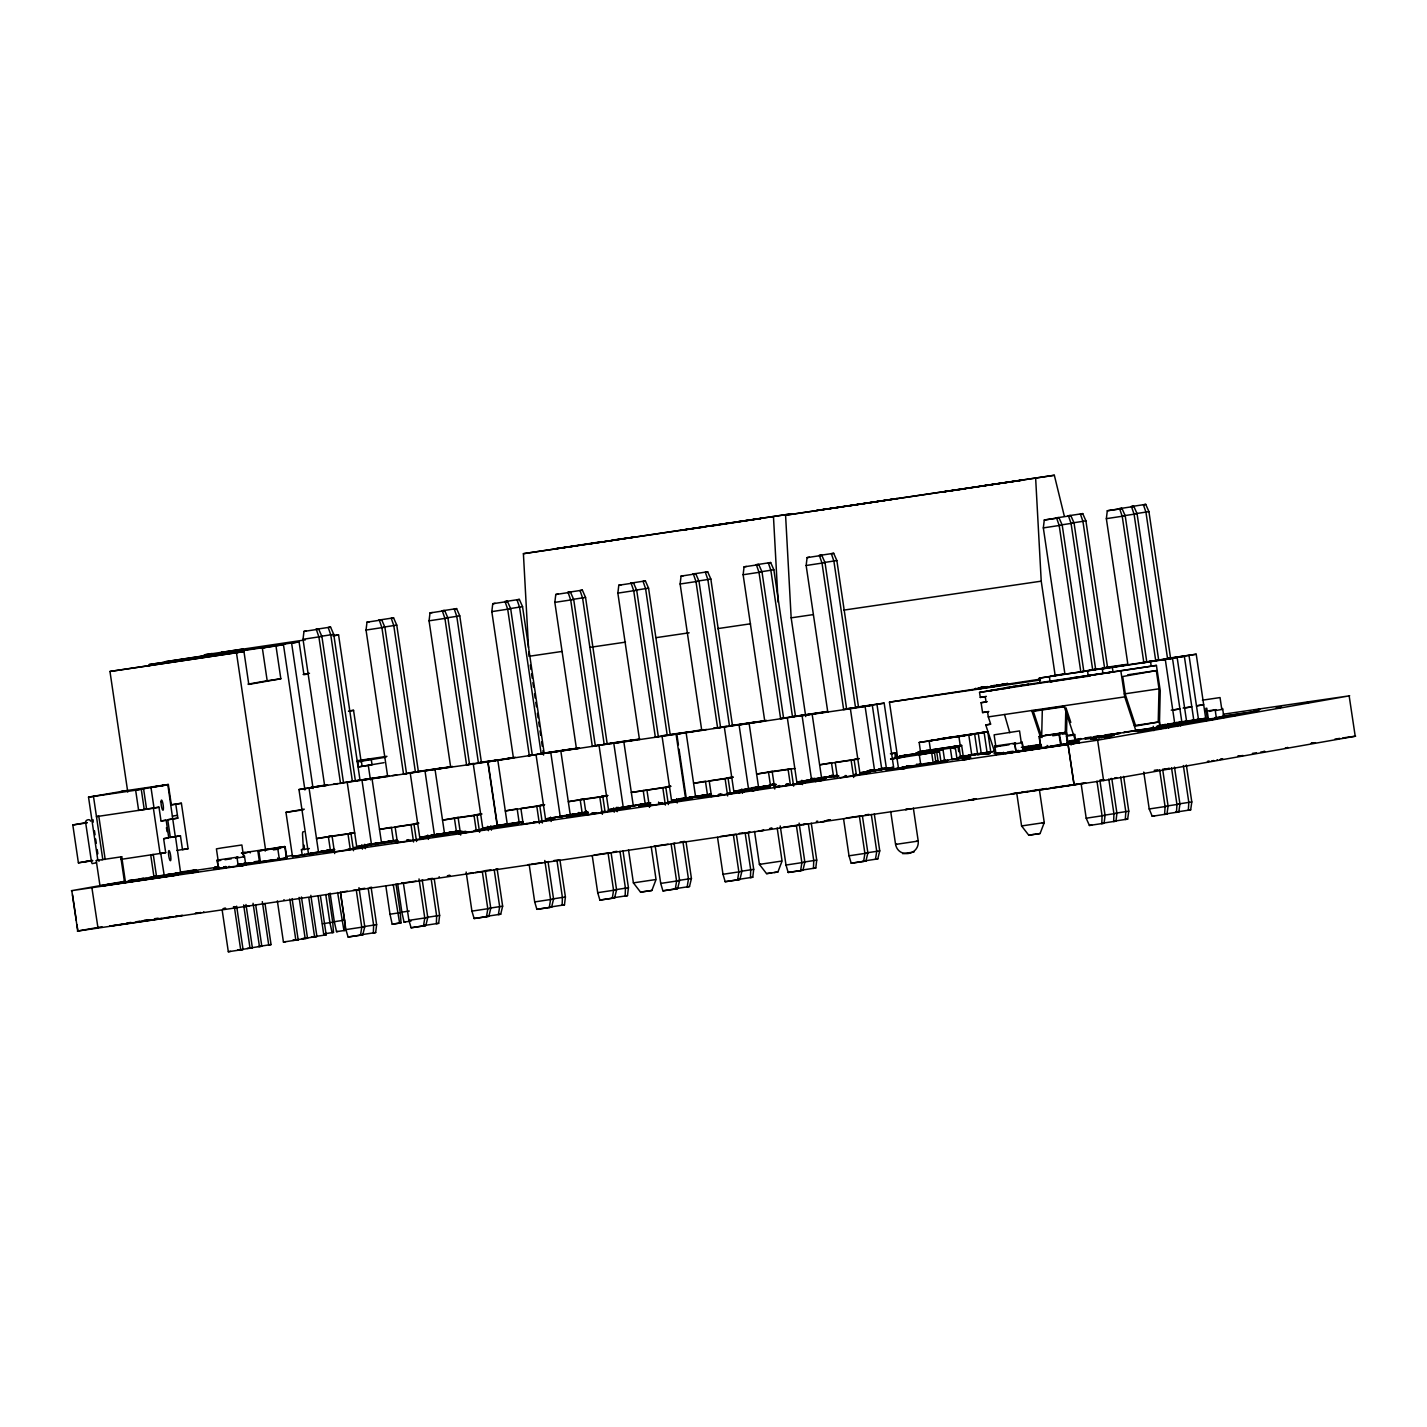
<?xml version="1.0" encoding="UTF-8"?>
<svg xmlns="http://www.w3.org/2000/svg" width="1427" height="1427" viewBox="0 0 1427 1427"><rect width="100%" height="100%" fill="white"/><g stroke="black" fill="none" stroke-linecap="round" stroke-linejoin="round"><path stroke-width="1.5" d="M1041.674 736.956L1042.299 710.343M1065.255 733.496L1065.808 709.112M1066.504 734.263L1067.004 712.84M1156.316 670.601L1122.71 676.523L1125.404 694.735L1135.714 726.04L1158.225 722.062L1159.009 688.813L1156.316 670.601L1127.722 674.793M1071.088 745.019L1070.464 740.738L1069.055 740.97L1159.384 727.039L1160.24 690.632L1156.423 665.41L1008.943 687.208M327.639 785.189L324.642 785.706L303.023 639.296L303.969 631.412L306.306 631.002M387.662 776.466L366.043 630.056L366.989 622.172L369.325 621.762M368.184 888.254L373.624 925.178L373.339 932.955L375.676 932.544L376.621 924.66L371.163 887.737M450.682 767.227L429.063 620.816L430.009 612.932L432.327 612.522M431.186 879.014L436.644 915.938L436.359 923.715L438.678 923.305L439.623 915.421L434.183 878.497M513.435 758.022L491.816 611.612L492.761 603.728L495.098 603.318M579.451 748.247L576.454 748.783L554.835 602.372L555.781 594.488L558.118 594.078M556.976 860.57L562.416 897.494L562.131 905.271L564.468 904.861L565.413 896.977L559.955 860.035M639.474 739.543L617.855 593.133L618.801 585.231L621.137 584.82M619.978 851.33L625.436 888.254L625.151 896.031L627.488 895.621L628.433 887.719L622.975 850.795M701.745 730.41L680.126 584L681.071 576.098L683.408 575.687M764.765 721.17L743.128 574.742L744.073 566.858L746.41 566.448M748.372 832.512C754.954 831.513 741.505 833.457 745.144 832.976L750.727 869.881L750.424 877.641L752.76 877.23L753.706 869.346L748.265 832.423M827.767 711.93L806.148 565.502L807.093 557.618L809.43 557.208M806.951 823.95L808.342 823.736L813.747 860.642L813.444 868.401L815.78 867.991L816.726 860.106L811.267 823.183M1064.952 674.311L1043.333 527.901L1044.279 520.017L1059.012 517.787L1062.205 525.047L1083.824 671.457L1051.146 676.059L1064.649 673.829M1127.972 665.071L1106.353 518.661L1107.298 510.777L1109.635 510.367L1122.032 508.547L1125.207 515.807L1146.826 662.217L1143.848 662.752L1122.228 516.324L1119.696 508.957L1107.298 510.777M1096.953 781.122L1102.072 815.869L1101.787 823.647L1104.123 823.236L1105.069 815.352L1099.932 780.605M1108.797 779.035L1113.934 813.782L1113.649 821.56L1115.985 821.149L1116.931 813.265L1111.794 778.518M1120.659 776.948L1125.796 811.695L1125.314 819.508L1127.651 819.098L1128.775 811.178L1123.655 776.413M1159.634 769.706L1165.092 806.63L1164.61 814.442L1166.947 814.032L1168.089 806.112L1162.63 769.189M1171.496 767.619L1176.954 804.543L1176.472 812.355L1178.809 811.945L1179.933 804.025L1174.492 767.102M1183.358 765.532L1188.816 802.456L1188.334 810.268L1190.671 809.858L1191.795 801.938L1186.336 765.015M340.447 892.678L345.887 929.601L348.081 937.004L360.496 935.184L361.78 927.265L356.322 890.341M403.449 883.438L408.907 920.361L411.101 927.764L423.498 925.945L424.782 918.025L419.021 878.925M466.147 872.022L471.927 911.122L474.121 918.524L486.518 916.705L487.802 908.785L482.344 871.861M529.239 864.976L534.697 901.918L536.873 909.32L549.288 907.501L550.572 899.581L544.793 860.481M592.259 855.736L597.699 892.678L599.893 900.08L612.29 898.261L613.574 890.341L608.134 853.417M655.261 846.496L660.719 883.42L662.913 890.84L675.31 889.021L676.594 881.101L671.136 844.178M717.531 837.364L722.99 874.287L725.184 881.708L737.581 879.888L738.865 871.968L733.407 835.045M780.23 825.948L786.009 865.047L788.186 872.468L800.601 870.648L801.885 862.729L796.427 825.805M843.571 818.884L849.011 855.808L851.205 863.228L863.62 861.409L864.905 853.489L859.446 816.565M93.13 819.829L93.183 822.22M360.496 935.184L362.815 934.774L364.759 926.747L358.98 887.648M423.498 925.945L425.835 925.534L427.779 917.507L422.321 880.584M486.518 916.705L488.855 916.295L490.781 908.268L485.341 871.326M494.206 869.774L499.664 906.698L498.38 914.618L500.716 914.208L502.643 906.181L497.185 869.239M549.288 907.501L551.625 907.09L553.551 899.064L548.111 862.122M612.29 898.261L614.627 897.851L616.571 889.824L611.113 852.882M675.31 889.021L677.647 888.611L679.591 880.566L674.133 843.642M682.998 842.091L688.456 879.014L687.172 886.934L689.509 886.524L691.435 878.479L685.995 841.555M737.581 879.888L739.917 879.478L741.862 871.433L736.403 834.51M800.601 870.648L802.937 870.238L804.864 862.193L799.102 823.094M863.62 861.409L865.939 860.98L867.884 852.954L862.425 816.03M871.308 814.478L876.749 851.402L875.465 859.304L877.801 858.893L879.745 850.867L874.287 813.943M650.052 802.759L638.725 805.006L638.921 806.255L649.963 804.578A5.102 0.945 81.7 0 0 650.177 804.364M96.483 862.764L92.166 863.62L91.578 862.425L85.745 823.308C83.854 820.275 90.186 818.01 90.632 821.149M646.645 891.269L651.871 890.466L656.045 879.514L651.176 846.514M774.112 872.557L777.911 871.968L782.067 861.034L777.198 828.035M890.698 811.41L895.567 844.427C898.475 858.697 919.434 855.362 918.221 841.074L913.351 808.057M1034.843 834.331L1040.087 833.529L1044.261 822.594L1039.373 789.577M808.556 780.034L833.493 776.377L831.477 762.749L819.633 764.836L857.841 759.218M628.522 849.868L633.392 882.867L640.545 892.143L645.771 891.322M754.544 831.388L759.414 864.387L766.567 873.645L771.811 872.842M902.72 853.685L914.047 852.008M1016.72 792.93L1021.589 825.948L1028.76 835.205L1033.986 834.403M975.283 688.528L977.727 688.956L975.693 688.456M124.524 881.351L71.386 890.698L1097.631 740.185L1103.588 780.569L77.343 931.1L101.995 926.747M1097.506 740.203L1349.692 695.787L1223.26 714.213M1103.588 780.569L1355.65 736.171L1350.281 736.885M523.406 553.676L792.163 513.702L523.406 553.676L528.507 647.555M805.756 716.622L791.164 617.837L785.581 515.218L1054.339 475.262L1064.346 516.289M785.581 515.218L1054.339 475.262M318.167 628.915L315.831 629.325L330.565 627.095L333.74 634.355L355.377 780.765L352.38 781.3L330.761 634.872L328.228 627.505L330.565 627.095M318.703 629.182L316.384 629.592L318.899 636.959L340.518 783.387L343.515 782.852L321.896 636.442L318.703 629.182L303.969 631.412M381.17 619.675L378.851 620.085L393.584 617.855L396.76 625.115L418.379 771.525L415.4 772.043L393.781 625.632L391.248 618.266L393.584 617.855M381.722 619.942L379.386 620.353L381.919 627.719L403.538 774.147L406.534 773.612L384.898 627.202L381.722 619.942L366.989 622.172M444.189 610.435L441.853 610.845L456.604 608.615L459.779 615.875L481.398 762.286L478.402 762.803L456.783 616.393L454.268 609.026L456.604 608.615M444.742 610.702L442.406 611.113L444.939 618.48L466.558 764.89L469.537 764.373L447.917 617.962L444.742 610.702L430.009 612.932M506.96 601.231L504.623 601.641L519.357 599.411L522.55 606.671L544.169 753.081L541.172 753.599L519.553 607.188L517.02 599.822L519.357 599.411M127.77 792.039L109.968 671.457L243.963 651.586L248.797 684.407L280.834 678.77L275.982 645.949L283.456 644.629L304.914 789.969M212.052 653.477L204.115 654.886L305.324 639.885M507.513 601.498L505.176 601.909L507.709 609.275L529.328 755.686L532.307 755.168L510.688 608.758L507.513 601.498L492.761 603.728M166.031 662.164L168.832 661.682M223.968 651.961L221.167 652.46L242.982 649.017M146.018 666.088L154.187 664.661M187.847 658.739L148.997 664.59L283.456 644.629M201.153 656.384L209.323 654.957L165.086 661.753L299.081 641.882L303.933 674.703L308.196 673.954M569.979 591.973L567.643 592.383L582.377 590.154L585.552 597.431L607.171 743.842L604.192 744.359L582.573 597.949L580.04 590.582L582.377 590.154M570.515 592.259L568.178 592.669L570.711 600.036L592.33 746.446L595.327 745.929L573.708 599.518L570.515 592.259L555.781 594.488M321.896 636.442L303.023 639.296M333.74 634.355L320.843 636.335M280.548 644.736L285.436 643.88M632.982 582.733L630.645 583.144L645.396 580.914L648.572 588.174L670.191 734.602L667.212 735.119L645.593 588.709L643.06 581.324L645.396 580.914M109.968 671.457L243.963 651.586M247.977 684.157L267.188 680.768L262.336 647.947L267.384 647.073M299.081 641.882L291.625 643.202L313.084 788.542M332.973 635.907L338.574 634.926L360.032 780.266M633.534 583.001L631.198 583.411L633.731 590.796L655.35 737.206L658.329 736.689L636.71 590.261L633.534 583.001L618.801 585.231M384.898 627.202L366.043 630.056M396.76 625.115L383.845 627.095M695.252 573.6L692.916 574.011L707.667 571.781L710.842 579.041L732.461 725.469L729.482 725.986L707.863 579.576L705.33 572.191L707.667 571.781M695.805 573.868L693.468 574.278L696.001 581.663L717.62 728.073L720.599 727.556L698.98 581.146L695.805 573.868L681.071 576.098M447.917 617.962L429.063 620.816M459.779 615.875L446.865 617.855M758.272 564.361L755.935 564.771L770.669 562.541L773.862 569.801L795.481 716.229L792.484 716.746L770.865 570.336L768.35 562.952L770.669 562.541M758.825 564.628L756.488 565.038L759.021 572.423L780.64 718.833L783.619 718.316L762 571.888L758.825 564.628L744.073 566.858M510.688 608.758L491.816 611.612M522.55 606.671L509.635 608.651M821.292 555.121L818.955 555.531L833.689 553.301L836.864 560.561L858.501 706.971L855.504 707.507L833.885 561.096L831.352 553.712L833.689 553.301M821.827 555.388L819.508 555.799L822.023 563.183L843.642 709.594L846.639 709.076L825.02 562.648L821.827 555.388L807.093 557.618M573.708 599.518L554.835 602.372M585.552 597.431L572.655 599.411M636.71 590.261L617.855 593.133M648.572 588.174L635.657 590.172M1058.477 517.519L1056.141 517.93L1070.874 515.7L1074.049 522.96L1095.668 669.37L1092.69 669.905L1071.071 523.477L1068.538 516.11L1070.874 515.7M1070.321 515.432L1067.985 515.843L1082.736 513.613L1085.911 520.873L1107.53 667.283L1104.552 667.818L1082.932 521.39L1080.4 514.023L1082.736 513.613M698.98 581.146L680.126 584M710.842 579.041L697.928 581.039M1044.279 520.017L1059.012 517.787M1121.479 508.28L1119.143 508.69L1133.894 506.46L1137.069 513.72L1158.688 660.13L1141.814 662.699M1133.341 506.193L1131.005 506.603L1145.738 504.373L1148.931 511.633L1170.55 658.043L1167.554 658.578L1145.935 512.15L1143.419 504.783L1145.738 504.373M762 571.888L743.128 574.742M773.862 569.801L760.948 571.781M1119.696 508.957L1122.032 508.547M1133.894 506.46L1131.557 506.87L1134.09 514.237L1155.709 660.665M825.02 562.648L806.148 565.502M836.864 560.561L823.968 562.541M1062.205 525.047L1043.333 527.901M1074.049 522.96L1061.153 524.94M1085.911 520.873L1072.997 522.853M1125.207 515.807L1106.353 518.661M1137.069 513.72L1124.155 515.7M1148.931 511.633L1136.017 513.613M303.095 674.436L309.498 673.312M348.491 711.217L353.557 710.325L361.227 762.25M115.516 883.474L99.979 885.775L96.233 860.535L97.839 860.249L88.528 797.14L126.165 790.665M135.654 790.219L143.592 788.828L146.571 809.02L138.633 810.429L135.654 790.219L88.528 797.14M157.773 786.188L155.436 786.598L167.833 784.779L175.307 836.704M160.395 785.867L168.332 784.475L171.311 804.667M136.296 789.969L167.833 784.779M356.857 761.554L371.555 758.968L358.427 760.894M385.879 757.184L357.642 761.857L358.391 766.905L384.041 762.678M358.391 766.905L372.055 764.801L371.305 759.753M153.385 808.199L158.986 807.2L161.037 821.096L166.156 820.186L168.778 837.863L163.641 838.755L165.693 852.65L160.092 853.631L153.385 808.199L96.465 816.601L98.802 816.19L105.188 859.464M175.789 804.239L181.39 803.258L188.096 848.69L182.495 849.689L180.444 835.794L170.348 837.435L167.744 819.758L177.84 818.135L175.789 804.239L170.83 804.971M92.791 860.713L78.396 862.818L72.813 824.967L86.815 822.487M334.328 849.457L308.446 853.649L298.974 789.541L327.265 785.1M388.162 776.181L298.974 789.541M397.348 840.218L371.466 844.409L361.994 780.301L451.182 766.941M405.143 773.684L452.466 766.424M523.12 821.774L497.238 825.965L487.766 761.84L495.205 760.537L468.163 764.444M579.077 748.176L487.766 761.84M528.347 755.757L578.256 747.98M639.974 739.24L550.786 752.6L560.258 816.726L588.12 812.177M593.935 746L639.171 739.061M711.413 794.161L685.549 798.353L676.077 734.227L684.015 732.854L654.832 737.063M716.586 727.788L713.607 728.323L765.264 720.867M746.267 723.721L676.077 734.227M736.207 725.13L766.549 720.367M828.266 711.627L739.079 724.987L748.551 789.113L776.413 784.565M865.119 706.508L872.307 705.241L881.779 769.367L859.839 772.863L850.385 708.737L865.119 706.508L874.59 770.634A5.102 5.012 80 0 1 870.702 769.652M845.248 709.148L884.169 703.154L893.623 767.28L871.701 770.776L881.779 769.367M897.815 758.736L889.449 702.155L1040.212 679.163M983.917 687.011L977.994 688.028L985.379 686.922M993.584 685.87L994.423 686.494L990.409 686.244M1007.087 684.318L1007.516 683.479L987.52 687.297M979.475 688.706L980.081 687.814L977.531 688.991M979.368 688.599L984.024 687.76M1039.926 682.534L1039.284 678.146L1061.206 674.65M1005.25 684.657L980.046 688.581M334.132 850.421L292.481 856.539L285.971 812.355L304.254 809.145M1158.385 725.826L1193.828 720.421L1184.356 656.313L1039.284 678.146M988.501 711.681L982.579 712.572L981.098 702.726L986.057 701.995L985.254 696.715L980.295 697.428L979.546 692.38L1009.192 687.76L1005.446 688.403M987.092 691.06L1007.623 687.439M1102.946 673.294L1102.304 668.906L1172.512 658.4L1182.073 723.632M1157.315 660.202L1196.218 654.226L1205.69 718.334L1178.631 722.24M990.57 690.597L992.05 690.329M1012.581 686.708L1013.901 686.476M1025.05 684.96L1028.796 684.3L1005.286 687.85M1052.912 681.375L1050.111 681.856L1090.121 675.916L1087.32 676.398M1074.388 677.593L1071.588 678.075L1111.597 672.135L1108.797 672.616M979.546 692.38L1156.423 665.41M980.295 697.428L986.36 696.376M981.098 702.726L987.27 701.638M78.396 862.818L92.398 860.356M101.87 859.678L102.798 859.518L93.486 796.409M125.522 882.582L121.723 856.771L120.778 856.931L124.595 882.742M303.808 831.691L302.952 831.852A5.173 0.963 81.7 0 0 302.578 834.902L303.345 848.851L301.436 849.725L302.256 855.29L304.04 854.969A5.779 1.07 81.7 0 0 304.45 854.167M982.579 712.572L988.715 711.484M326.391 836.882L316.509 838.612L354.717 833.011M292.481 856.539L330.368 850.153L328.353 836.525L332.313 835.83M328.353 836.525L350.971 833.35L353.539 850.724M245.087 852.383L241.359 853.043L284.794 846.55L286.47 857.912L277.248 859.268M286.435 856.985L285.917 858.376L259.536 862.425L257.859 851.081L265.333 849.761M276.089 847.941L279.817 847.281L280.013 848.548M281.048 847.21L284.794 846.55M285.186 846.853L277.712 848.155L279.389 859.518L286.863 858.198L285.186 846.853L264.405 849.921L265.279 851.063M397.366 842.162L395.118 826.947L413.991 824.092L416.541 841.484M458.335 817.35L442.531 820.133L480.738 814.532M218.474 869.221L217.136 860.142L218.063 859.982M278.122 849.386L278.64 847.995L257.859 851.081M285.132 848.155L284.241 847.014M994.637 751.886L985.772 724.97L990.302 724.167M235.544 858.18L237.917 857.074L236.971 857.235L238.309 866.314M243.518 856.075L244.445 855.915L245.783 865.012L219.294 868.312M441.656 833.903L456.408 831.673L454.392 818.046L476.993 814.853L479.561 832.244M220.721 860.356L217.386 860.873L218.492 868.454L225.68 867.188M237.221 857.966L244.409 856.699M523.138 823.718L520.891 808.503L539.763 805.649L542.331 823.04M578.203 799.941L568.321 801.689L606.529 796.088M569.551 815.138L582.18 813.229L580.165 799.602L584.125 798.906M580.165 799.602L602.783 796.409L605.03 811.624M128.912 880.566L134.281 879.728M139.204 879.014L140.131 878.854M668.353 804.543L665.785 787.169L631.323 792.449L669.531 786.848M164.159 875.036L160.734 853.364M176.573 873.217L173.773 873.716L173.916 874.733L176.716 874.234L176.573 873.217L153.92 876.624L156.488 876.178L153.278 854.47L150.709 854.916L154.08 877.641L132.015 880.709L142.076 879.3M195.713 869.846L192.913 870.345L193.055 871.362L195.856 870.862L195.713 869.846L180.266 872.111M920.754 753.848L919.202 742.45L984.131 732.479L987.109 752.671L960.728 756.72M928.692 740.774L987.769 731.837L990.766 752.029L960.175 756.613M938.163 739.115L987.662 731.676M170.723 874.626L173.523 874.145M934.97 739.971L929.138 740.988L930.582 750.816M938.609 739.329L944.442 738.294M948.081 737.652L953.914 736.635M164.319 876.053L180.658 873.181L175.485 836.525M964.741 735.601L958.908 736.617L960.353 746.446M968.38 734.959L974.213 733.924M977.852 733.282L983.685 732.265M919.202 742.45L974.659 734.138L977.638 754.33L958.355 757.434M711.449 796.105L709.201 780.89L728.055 778.036L730.303 793.251M286.274 856.521L292.678 855.397M251.723 863.014L244.088 862.96M279.442 858.216L280.316 859.357M772.417 771.293L756.613 774.076L794.821 768.475M238.345 865.529L245.533 864.263M259.536 862.425L264.209 861.605M281.494 858.644L277.766 859.304L277.587 858.037M770.027 784.814A5.102 0.945 81.7 0 0 770.58 785.403L745.679 789.256L770.491 785.617L768.475 771.989L791.075 768.796L793.644 786.17M312.174 853.828L313.976 853.507A5.779 1.07 81.7 0 0 314.368 852.704M347.26 782.531L356.714 846.639L378.387 842.751M417.719 823.771L379.511 829.372L391.373 827.285L393.388 840.913L369.896 844.552A5.779 1.07 81.7 0 1 369.415 844.16M383.31 842.322L396.831 840.111M837.471 777.608L835.223 762.41L854.095 759.556L856.343 774.754M365.276 846.033L367.06 845.729A5.779 1.07 81.7 0 0 367.256 845.569L369.771 845.034L367.631 845.355M393.281 841.074L391.48 841.395A5.779 1.07 81.7 0 1 391.141 841.181M375.194 844.588L376.978 844.267A5.779 1.07 81.7 0 0 377.477 842.786M891.09 753.777L895.764 752.957L896.602 758.629M396.777 841.413L398.561 841.109M410.262 773.291L419.734 837.399L429.616 835.669M460.35 830.978L431.596 835.312L457.728 831.174M406.713 839.968L408.497 839.647M419.734 837.399L439.873 834.224M431.596 835.312L453.518 831.816M428.296 836.793L430.08 836.49A5.779 1.07 81.7 0 0 430.526 835.366M438.214 835.348L439.998 835.027A5.779 1.07 81.7 0 0 440.408 834.224M459.797 832.173L461.581 831.87A5.779 1.07 81.7 0 0 461.688 831.816M482.754 828.159L497.488 825.93L488.016 761.804L473.282 764.034L482.754 828.159L506.46 823.985M497.238 825.965L504.676 824.663L494.616 826.072L507.245 824.164M501.234 826.108L503.017 825.787A5.779 1.07 81.7 0 0 503.285 825.466M522.318 822.701L507.298 825.038M919.345 752.653L915.599 753.313L959.033 746.838L960.71 758.201L956.982 758.861L955.305 747.498L959.033 746.838M920.576 752.582L924.304 751.922L924.482 753.188M961.637 745.358L918.221 751.833L961.637 745.358L963.314 756.72M506.478 825.698L502.75 826.358L502.554 825.091M513.631 824.449L509.885 825.109L509.707 823.843M536.053 754.829L545.524 818.955L557.368 816.868M545.524 818.955L567.447 815.459L559.384 816.583L565.27 815.477M507.709 825.627L511.437 824.967L475.102 830.407M514.844 824.378L518.59 823.718L482.237 829.158M559.473 816.547L587.728 812.106M943.015 749.657L899.599 756.132L943.015 749.657L944.692 761.019L940.964 761.679M566.519 815.37L566.697 816.636L568.428 816.333L568.249 815.067M572.156 815.673L570.443 815.976L587.835 813.194M577.899 814.656L587.585 813.122M587.103 813.033L585.373 813.336L585.195 812.07M927.051 753.51L919.309 754.865L920.807 764.961L928.549 763.606M1172.762 710.147L1179.951 708.88L1171.264 710.164M1184.624 708.06L1191.813 706.793L1183.126 708.06M1196.486 705.973L1203.674 704.706L1197.146 705.669M599.072 745.59L608.526 809.715L632.25 805.542M939.287 750.317L940.946 761.786L886.06 770.063L933.204 763.142L931.706 753.046L934.417 752.582L929.298 753.295L939.465 751.69L890.787 759.057M608.526 809.715L642.311 804.132L636.281 804.971M678.396 744.805L676.826 734.12L613.806 743.36L623.278 807.486L649.142 803.294M608.401 810.732L610.274 810.411A5.102 0.945 81.7 0 0 610.631 809.644M619.068 809.163L628.255 807.825L628.058 806.558L618.89 807.914L619.068 809.163L620.941 808.841A5.102 0.945 81.7 0 0 621.155 808.627M628.255 807.825L630.128 807.504A5.102 0.945 81.7 0 0 630.556 805.898M680.536 798.621L682.391 798.282M638.921 806.255L640.794 805.934A5.102 0.945 81.7 0 0 641.008 805.72M662.074 736.35L671.546 800.476L705.33 794.893L697.393 796.266L707.471 794.857L698.267 796.266L698.463 797.532L709.504 795.856A5.102 0.945 81.7 0 0 709.95 794.25M685.549 798.353L693.468 796.98L683.408 798.389L698.142 796.159M658.578 802.081L658.775 803.347L660.63 803.026A5.102 0.945 81.7 0 0 660.844 802.812M1061.956 734.227L1066.361 733.585L1067.146 743.806L1040.765 747.855L1039.088 736.493L1046.562 735.19M667.943 802.01L669.816 801.671A5.102 0.945 81.7 0 0 670.03 801.457M1066.415 732.265L1058.941 733.585L1060.618 744.948L1068.092 743.628L1066.415 732.265L1045.634 735.351M680.697 799.887A5.102 0.945 81.7 0 1 680.483 800.101L678.61 800.44L689.651 798.763A5.102 0.945 81.7 0 0 690.097 797.176M698.463 797.532L700.336 797.194A5.102 0.945 81.7 0 0 700.55 796.98M724.345 727.217L733.817 791.343L749.621 788.56M753.581 787.865L776.02 784.475M755.739 787.847L733.817 791.343M760.413 787.026L767.601 785.76M996.171 755.186L994.815 746.107L995.761 745.946M1052.751 735.779L1060.065 734.691L1059.869 733.424L1039.088 736.493M1066.361 733.585L1065.47 732.443M727.485 793.269L729.358 792.948A5.102 0.945 81.7 0 0 729.572 792.734M740.024 791.379L738.151 791.7L749.193 790.023A5.102 0.945 81.7 0 0 749.639 788.435M1013.241 744.145L1015.596 743.021L1014.668 743.199L1016.006 752.279L1016.827 751.351M1021.197 742.04L1022.142 741.879L1023.48 750.959L996.991 754.277M995.065 746.838L1000.345 745.982M758.005 788.792L767.173 787.454L766.995 786.188L757.808 787.526L758.005 788.792L759.877 788.471A5.102 0.945 81.7 0 0 760.306 786.866M767.173 787.454L769.046 787.115A5.102 0.945 81.7 0 0 769.492 785.528M787.365 717.977L796.837 782.103L808.681 780.016M818.563 778.268L810.661 779.659L827.018 777.144M777.858 785.885L779.713 785.563M818.759 778.607L796.837 782.103M837.506 775.539L830.122 776.68A5.102 0.945 81.7 0 1 829.854 776.556M787.026 784.547L788.899 784.208M850.385 708.737L802.099 715.748L811.571 779.873L837.453 775.682M797.693 782.977L799.566 782.638M803.205 782.174L808.734 781.3A5.102 0.945 81.7 0 0 809.18 779.713M869.239 770.526L870.952 770.223L871.148 771.49L869.418 771.793M1209.49 711.413L1216.089 709.665L1215.162 709.843L1216.5 718.923M1221.69 708.684L1222.618 708.523L1223.974 717.603L1222.921 717.014M859.839 772.863L893.623 767.28M1215.412 710.575L1222.6 709.308M854.488 774.433L856.2 774.112M861.944 773.113L863.674 772.81M909.962 766.103L898.475 768.243L896.977 758.147L904.736 756.774L904.557 755.4L908.285 754.758L908.482 756.007M921.021 764.016L917.276 764.676L920.593 764.194M959.586 757.38L967.72 755.793M971.359 755.151L977.192 754.116M980.831 753.492L986.663 752.457M990.766 752.029L994.655 751.351M936.005 762.393L939.733 761.75M955.751 758.932L952.023 759.574L950.346 748.23L954.074 747.57L954.253 748.818M933.204 763.142L935.916 762.678L934.328 751.048L938.056 750.388L938.252 751.654M934.346 762.91L930.779 763.391L940.946 761.786M1027.779 746.535L1028.938 746.321M1035.948 745.197L1037.821 744.876M1063.971 705.794L1075.262 740.06L1076.654 739.828M1097.202 736.207L1098.594 735.957L1094.473 736.564M996.189 754.401L1003.377 753.135M1134.001 730.713L1138.657 729.875M1181.181 722.49L1157.047 726.093M1048.239 746.553L1047.115 745.447M1201.035 719.583L1201.909 720.724L1181.128 723.792L1188.602 722.472M1196.682 721.063L1203.068 719.922M1200.981 720.885L1208.455 719.565L1206.778 708.202L1205.833 708.363L1207.51 719.725M1216.517 718.138L1223.706 716.871M328.567 894.069L332.723 922.199L322.466 923.786M340.429 891.982L344.567 920.112L334.328 921.699L330.101 893.088M396.028 884.027L400.256 912.638L389.999 914.225L385.861 886.096M326.07 933.508L324.66 933.757L333.508 932.42L332.723 922.199M334.328 921.699L336.522 931.67L337.914 931.421M364.759 926.747L345.887 929.601M376.621 924.66L363.707 926.64M333.508 932.42L332.116 932.669L329.922 922.68L325.766 894.568M344.567 920.112L345.37 930.333L343.961 930.582L337.61 892.464M222.237 910.551L228.32 951.738L230.639 951.327M239.986 949.686L237.649 950.097L252.383 947.867L245.979 904.504M277.355 900.847L283.438 942.034L285.775 941.624M295.104 939.983L292.767 940.393L307.519 938.163L301.436 896.977M304.522 938.324L302.185 938.734L316.919 936.504L310.836 895.318M236.65 906.163L243.054 949.508L240.717 949.918L234.313 906.573M252.383 947.867L250.046 948.277L243.642 904.914M255.718 905.021L261.801 946.208L259.464 946.618L253.061 903.273M264.976 903.398L271.059 944.585L268.722 944.995L262.318 901.632M292.089 898.618L298.172 939.804L295.853 940.215L289.77 899.028M307.519 938.163L305.182 938.574L299.099 897.387M316.919 936.504L314.6 936.915L308.838 897.886M320.415 895.853L326.177 934.863L323.858 935.274L318.096 896.263M427.779 917.507L408.907 920.361M439.623 915.421L426.727 917.4M389.999 914.225L392.193 924.197L401.041 922.859L400.256 912.638M392.193 924.197L401.041 922.859M397.705 884.009L401.861 912.138L404.055 922.11L405.446 921.86M490.781 908.268L471.927 911.122M502.643 906.181L489.729 908.161M553.551 899.064L534.697 901.918M565.413 896.977L552.499 898.956M348.081 937.004L362.815 934.774M363.261 934.364L360.942 934.774L375.676 932.544M616.571 889.824L597.699 892.678M628.433 887.719L615.519 889.717M411.101 927.764L425.835 925.534M426.281 925.124L423.944 925.534L438.678 923.305M679.591 880.566L660.719 883.42M691.435 878.479L678.538 880.459M474.121 918.524L488.855 916.295M488.302 916.027L485.965 916.437L500.716 914.208M741.862 871.433L722.99 874.287M753.706 869.346L740.809 871.326M536.873 909.32L551.625 907.09M804.864 862.193L786.009 865.047M816.726 860.106L803.811 862.086M599.893 900.08L614.627 897.851M615.073 897.44L612.736 897.851L627.488 895.621M867.884 852.954L849.011 855.808M879.745 850.867L866.831 852.847M662.913 890.84L677.647 888.611M677.094 888.343L674.757 888.753L689.509 886.524M725.184 881.708L739.917 879.478M740.363 879.05L738.027 879.46L752.76 877.23M1105.069 815.352L1086.197 818.206L1081.077 783.459M1116.931 813.265L1104.016 815.245M1128.775 811.178L1115.878 813.158M788.186 872.468L802.937 870.238M803.383 869.81L801.046 870.22L815.78 867.991M1168.089 806.112L1149.217 808.966L1143.758 772.043M1179.933 804.025L1167.036 806.005M1191.795 801.938L1178.88 803.918M851.205 863.228L865.939 860.98M1086.197 818.206L1089.39 825.466L1091.726 825.056M1103.57 822.969L1101.234 823.379L1115.985 821.149M1149.217 808.966L1152.213 816.262L1154.55 815.852M1178.256 811.678L1175.919 812.088L1190.671 809.858M634.48 882.689L633.392 882.867L655.439 879.603M760.502 864.209L759.414 864.387L781.461 861.105M896.655 844.231L895.728 844.392L918.221 841.074L916.277 841.324M1022.677 825.751L1021.589 825.948L1044.261 822.594L1042.299 822.844M168.654 874.697L171.258 874.287L167.405 874.787M216.494 867.01L214.514 867.331L217.439 866.938M239.183 864.227L241.074 863.977M229.283 866.367L228.926 866.403M283.563 858.59L277.855 859.411L286.863 858.198M423.23 837.221L422.874 837.257M334.953 851.687L332.901 852.044M409.834 840.36L407.337 840.753L411.012 840.271M397.972 842.447L395.475 842.84L416.88 839.665M460.992 833.207L458.495 833.6L467.36 832.351M616.375 808.77L616.036 808.806M631.216 806.166L629.343 806.416M535.856 821.881L533.377 822.273L537.051 821.774M609.293 810.019L608.205 810.09M687.35 798.478L687.707 798.46M587.014 814.71L584.963 815.085M741.291 790.255L740.934 790.29M661.896 803.383L659.399 803.793L663.073 803.294M867.134 771.383L866.778 771.418M713.054 796.23L710.985 796.605M811.66 780.712L809.038 781.068L810.126 780.926M1181.752 721.848L1182.109 721.83M916.58 764.194L916.937 764.158M787.918 784.904L785.421 785.296L789.113 784.814M1156.53 727.663L1156.191 727.699M1041.621 746.392L1024.247 748.943L1031.293 747.944M1003.591 752.6L1001.95 752.903M1016.987 750.691L1018.628 750.406M198.906 912.674L199.263 912.638M175.628 916.562L181.996 915.545M203.883 911.96L203.526 911.978M283.812 899.813L284.169 899.777M369.629 887.576L371.68 887.219M439.017 876.874L439.373 876.856M403.93 882.831L401.451 883.224L416.042 881.137M420.787 880.423L422.838 880.067M495.668 869.097L497.72 868.74M529.97 864.352L527.919 864.708M546.826 861.944L548.878 861.569M655.992 845.872L653.941 846.229M672.848 843.464L674.9 843.089M808.342 823.736L802.634 824.574L805.256 824.2M1260.719 752.1L1264.946 751.423L1263.466 751.53M1217.035 759.86L1217.392 759.842M1169.391 768.439L1164.04 769.224M1019.716 792.556L1011.244 793.911L1039.48 789.969M1110.973 778.5L1111.33 778.464M145.072 878.461L146.339 878.265M149.014 878.229L151.119 877.89L149.603 878.087M159.753 876.339L161.857 876L158.807 876.428M137.331 879.888L133.621 880.477L140.667 879.478M324.339 785.225L310.836 787.454L320.897 786.045M342.462 782.745L389.464 775.664M485.144 761.947L499.878 759.717M506.817 758.486L515.236 757.22M1082.433 671.528L1127.669 664.59M494.955 760.573L513.952 757.737M673.936 734.263L688.67 732.033M695.11 730.874L703.547 729.607M683.265 732.961L706.49 729.482M780.587 718.495L827.464 711.431M982.204 688.171L980.456 688.456L982.097 688.224M326.926 850.153L329.066 849.832L327.978 849.975M333.811 849.35L320.308 851.562L330.368 850.153M381.205 842.643L368.576 844.552L378.654 843.143M159.325 876.446L162.928 875.91M237.934 864.637L240.592 864.013M327.318 850.938L333.026 850.1L330.422 850.474M356.714 846.639L371.466 844.409M116.033 883.384L119.333 882.885M364.063 845.854L367.149 845.39M516.289 822.612L522.603 821.649M225.698 866.867L223.557 867.188L226.179 866.831M504.427 824.699L519.16 822.469L517.163 808.841L505.301 810.928L543.509 805.327M572.709 814.442L575.794 813.979M1189.03 655.492L1198.502 719.6L1171.906 723.917L1181.966 722.508M567.607 815.513L562.024 816.333M644.415 803.811L650.73 802.848M629.824 806.38L645.2 803.99L643.185 790.362M704.581 795L710.896 794.036M346.815 849.6L351.559 848.887M627.951 806.915L624.366 807.414M671.546 800.476L686.28 798.246L679.02 749.086M694.842 796.765L707.471 794.857M883.991 768.332L881.85 768.671L882.938 768.529M830.621 776.52L836.935 775.557M336.148 851.598L353.86 848.904M474.424 830.871L491.744 828.338M1103.82 735.672L1098.166 736.546L1105.301 735.547M591.474 813.408L596.094 812.73M596.45 812.694L591.813 813.39M1165.253 726.664L1183.019 724.095L1164.86 726.807M527.169 823.486L521.515 824.36L542.902 821.185M906.288 766.031L908.428 765.71L907.34 765.853M986.039 754.027L983.292 754.277L986.521 753.991M987.609 753.67L990.338 753.42L987.127 753.706M1076.957 740.328L1080.114 739.846M1154.978 728.519L1149.324 729.393L1153.016 728.894M786.241 784.404L787.633 784.19M809.769 780.961L812.498 780.658L811.41 780.801M654.779 804.757L647.537 805.88L668.942 802.705M726.486 793.911L744.252 791.343L735.387 792.574M860.98 773.559L863.121 773.22L860.499 773.595M999.792 752.671L994.066 753.492L999.435 752.689M779.231 786.509L773.577 787.383L794.964 784.226M154.562 918.72L158.165 918.185M136.296 921.753L139.614 921.253M233.85 906.966L235.241 906.751M132.336 922.645L109.683 926.123L173.595 916.865M223.522 908.642L225.662 908.321L223.04 908.678M1285.816 747.873L1287.957 747.552L1285.335 747.926M200.939 912.567L195.214 913.387L197.836 913.03M1252.424 753.385L1256.473 752.76M449.523 875.447L447.382 875.768L450.004 875.393M353.022 890.377L357.785 889.663M427.904 879.05L432.649 878.336M1209.579 761.215L1207.438 761.536L1208.526 761.394M1220.62 759.36L1222.743 759.039L1220.139 759.396M483.807 871.183L475.245 872.468M553.926 860.57L558.67 859.857M1211.737 760.93L1213.878 760.591L1212.789 760.734M609.828 852.704L594.167 855.023M679.965 842.091L684.71 841.377M771.686 828.302L769.545 828.641L772.168 828.266M816.333 821.363L817.725 821.149M830.3 819.776L826.715 820.293M1163.683 769.26L1169.266 768.439M735.868 834.206L720.207 836.525M758.29 831.103L763.998 830.264L758.647 831.067M826.287 821.149L820.561 821.97L823.183 821.613M861.89 815.727L846.229 818.046M1114.558 777.983L1116.681 777.661L1115.611 777.804M1021.75 792.253L1027.815 791.343M1031.864 790.719L1046.758 788.507M983.132 687.261L980.278 687.707L981.99 687.475M996.51 686.119L1000.505 684.639L992.728 685.905M890.537 759.003L894.747 758.343L891.179 758.843M145.233 878.8L147.284 878.497M602.23 541.618L554.497 548.896L577.275 545.703M728.269 523.138L680.518 530.416L703.315 527.223M587.3 544.24L635.051 536.962L612.254 540.155M713.322 525.76L761.073 518.483L738.276 521.676M979.921 486.232L1023.248 480.043L942.694 491.958L965.49 488.783M849.475 505.8L897.226 498.522L816.672 510.456L839.451 507.263M984.416 687.083L987.68 686.583M986.039 687.6L979.796 688.581M990.516 687.011L1002.985 684.282L998.49 685.781M993.638 686.53L996.706 685.852M1222.261 716.211L1258.989 711.038L1214.769 717.727M1124.422 732.354L1128.739 731.73L1126.117 732.105M1107.316 735.137L1119.999 733.335L1107.031 735.297M1093.546 737.509L1108.155 735.422L1091.726 737.884M150.12 877.694L152.368 877.355M159.699 876.035L163.695 875.447M886.078 768.386L881.761 769.01L884.383 768.636M1156.566 728.269L1171.157 726.182L1162.309 727.431M139.382 879.585L148.069 878.318M239.344 864.423L241.52 864.138M698.071 796.73L693.879 797.336M935.309 761.572L937.004 761.322M985.433 753.955L988.215 753.741M1085.233 739.186L1096.293 737.509L1092.618 737.991M688.742 798.264L693.058 797.657L690.436 798.014M748.533 789.506L752.85 788.881L750.227 789.256M764.301 787.008L759.985 787.633L762.607 787.258M837.917 776.217L833.6 776.841L836.222 776.466M935.791 761.536L937.485 761.287M941.695 760.859L945.53 760.288L942.908 760.645M960.853 758.094C936.647 761.768 1000.63 752.136 942.997 760.787M1069.305 742.004L1073.621 741.398L1070.999 741.755M120.992 882.635L136.243 880.441L126.985 881.743M151.405 877.587L153.706 877.248M587.71 813.782L583.411 814.407L586.015 814.032M810.358 780.979L806.059 781.604L808.663 781.229M811.178 780.747L815.495 780.123L812.873 780.498M353.183 848.744L365.722 846.817M416.202 839.504L429.17 837.542L425.496 838.041M540.601 821.149L555.192 819.062L542.224 821.024M713.411 795.553L709.094 796.159L711.716 795.802M1007.355 752.029L1013.224 751.262M465.737 832.476L480.328 830.389L476.654 830.889M666.641 802.67L681.232 800.583L677.557 801.064M792.663 784.19L807.254 782.103L794.286 784.065M591.759 813.996L606.368 811.909L602.676 812.391M717.799 795.517L721.616 794.946M843.821 777.037L858.412 774.95L854.737 775.432M1315.462 742.664L1311.145 743.271L1313.768 742.914M1241.989 755.686L1237.673 756.31L1240.295 755.935M1154.211 770.348L1158.028 769.777M126.949 923.019L130.945 922.431M136.528 922.003L151.726 919.755M359.158 889.146L364.884 888.29M485.18 870.666L490.906 869.81M613.128 851.901L616.946 851.33M542.064 862.657L531.165 864.263M739.15 833.404L742.968 832.851M865.172 814.924L869.007 814.371M668.104 844.178L657.187 845.783M971.787 799.423L976.104 798.799L973.482 799.174M1103.909 779.873L1099.593 780.48L1102.215 780.123M1051.11 787.865L1085.662 782.995L1041.442 789.684M334.221 635.568L338.574 634.926M262.336 647.947L275.982 645.949M267.188 680.768L280.834 678.77M561.881 651.461L528.989 656.295L528.739 651.925M590.403 647.287L625.508 642.132M656.224 637.637L689.116 632.803M717.638 628.629L750.548 623.795M791.164 617.837L813.105 614.627M843.803 610.114L1041.228 581.164L1035.663 478.544M349.33 710.949L353.557 710.325M121.188 791.379L168.332 784.475M357.446 760.662L386.967 756.328M1106.157 667.354L1127.152 664.304M1167.036 658.436L1196.218 654.226M171.044 804.774L181.39 803.258M1090.05 670.066L1124.226 665.41M1148.824 661.45L1153.07 660.826M1082.772 671.35L1095.668 669.37M146.571 809.02L158.986 807.2M1007.516 683.479L983.488 687.85M982.989 688.117L985.219 687.778M889.449 702.155L1040.515 680.001M351.399 781.354L383.917 776.805M410.441 772.685L414.419 772.114M417.005 771.597L444.047 767.69M469.483 764.034L473.461 763.445M480.007 762.357L509.707 758.343M528.293 755.4L532.253 754.829M538.211 753.955L569.837 749.246M595.273 745.59L599.233 745.001M603.675 744.216L632.839 740.007M662.253 735.761L666.694 734.976M670.94 734.352L697.999 730.731M720.474 727.092L726.504 726.343M731.088 725.54L758.129 721.634M789.523 717.103L824.021 712.251M848.566 708.434L852.543 707.846M857.11 707.061L884.169 703.154M333.633 784.172L337.878 783.548M392.407 775.557L396.652 774.932M422.124 771.186L473.282 764.034M72.813 824.967L87.19 822.844M172.453 816.083L177.43 815.352M167.744 819.758L177.84 818.135M161.197 820.917L166.156 820.186M285.971 812.355L303.505 809.787M1124.28 693.914L1159.009 688.813M987.538 711.841L988.305 716.889L1124.761 696.875L1136.035 731.159M170.348 837.435L180.444 835.794M1034.022 710.717L1038.41 710.075M1042.816 709.433L1064.792 706.204M163.82 838.577L168.778 837.863M1033.54 711.252L1064.31 706.74M985.772 724.97L990.73 724.238L988.305 716.889M85.406 861.587L91.56 860.695M121.723 856.771L96.394 860.517M176.787 850.438L188.096 848.69M1202.408 700.175L1220.049 697.571L1221.797 709.451M120.796 859.393L165.693 852.65M890.412 753.759L895.764 752.957M349.918 833.243L353.878 832.654M414.918 823.7L418.878 823.129L414.722 823.861M475.94 814.746L479.918 814.175M540.69 805.256L544.668 804.667L538.389 805.72M601.73 796.302L607.67 795.428M666.73 786.776L670.69 786.188M727.003 777.929L732.961 777.055M855.023 759.164L858.983 758.575M349.579 833.422L353.825 832.797M475.619 814.924L481.987 813.996M601.391 796.48L607.759 795.553M666.534 786.937L670.779 786.313M726.682 778.107L733.05 777.18M854.827 759.325L859.072 758.7M731.801 777.715L693.593 783.316L705.455 781.229L707.631 796.177M1206.332 711.128L1216.089 709.665M894.693 757.398L899.081 756.756M242.786 854.113L250.046 851.651L250.242 852.918M273.413 849.886L278.515 849.119M217.136 860.142L237.917 857.074M994.815 746.107L1015.596 743.021M1067.004 735.44L1074.727 734.316M1134.358 725.576L1158.225 722.062M224.967 859.732L231.299 858.804M1008.996 744.769L995.868 746.696L994.12 734.834L1019.556 730.927L1021.322 742.807M1066.326 736.207L1072.765 735.262M301.436 849.725L309.374 848.566M1170.247 723.739L1198.502 719.6M1205.28 719.6L1220.709 717.335M1197.467 720.92L1217.427 718.762M1187.674 722.633L1208.455 719.565M960.086 756.274L965.401 755.579M968.844 754.99L994.601 751.298M1021.375 747.284L1041.086 744.395M1075.013 739.454L1081.006 738.58M1085.002 737.991L1090.995 737.117M1105.104 734.994L1111.633 734.049M1115.968 733.407L1120.302 732.764M1124.654 732.14L1159.384 727.039M1209.882 719.904L1214.288 719.244M770.366 784.761L774.897 784.208M810.875 778.928L815.013 778.321M829.087 776.145L833.618 775.592M1022.428 747.766L1040.818 745.126M751.975 787.775L758.361 786.848M768.992 785.296L774.861 784.315M821.274 777.626L825.519 777.001M829.248 776.342L836.151 775.432M868.989 770.455L872.967 769.866L873.146 771.133L874.876 770.83L874.697 769.563M386.663 841.698L389.981 841.216M444.047 833.297L448.292 832.672M453.643 831.727L458.941 831.103M568.499 815.067L574.457 814.211M694.895 796.462L698.57 795.909M752.6 787.989L758.112 787.187M776.127 784.547L772.453 785.082L772.275 783.815M817.653 778.446L812.141 779.267L811.963 778M334.239 849.725L328.478 850.635A5.779 1.07 81.7 0 1 327.728 849.725M367.72 844.82L372.304 843.928M376.55 843.303L380.813 842.679M426.762 836.168L430.74 835.58M436.056 834.563L440.319 833.939M444.564 833.314L448.827 832.69M455.195 831.763L460.261 831.245M678.431 799.174L687.6 797.836L687.796 799.084M743.485 789.63L747.142 789.095L747.338 790.362M879.888 769.652L888.093 768.511M166.905 874.59L171.258 873.948M175.628 873.306L219.169 866.92M253.988 861.819L258.358 861.177M310.765 853.31L315.153 852.668M319.541 852.026L334.881 849.778M367.756 844.962L394.066 841.092M426.941 836.276L431.329 835.633M435.699 834.991L451.039 832.744M455.427 832.102L462.009 831.138M139.543 878.907L143.431 878.336M866.938 771.989L878.622 770.17L878.426 768.921M924.375 763.641L930.743 762.696M934.489 762.036L939.251 761.447M128.876 880.691L144.234 878.247M149.264 877.694L153.688 877.052M158.094 876.392L162.5 875.75M166.905 875.108L195.856 870.862M353.86 847.531L358.248 846.889M364.813 845.926L397.705 841.109M423.997 837.239L465.755 831.299M480.988 828.891L485.376 828.249M495.276 826.982L491.298 827.553L493.082 827.25A5.779 1.07 81.7 0 0 493.367 826.929M498.522 826.322L502.91 825.68M901.275 767.494L904.575 767.012M906.234 766.763L944.692 761.019M273.003 859.892L243.036 864.387L275.643 859.607M475.155 830.193L478.455 829.711M566.697 816.636L578.345 814.871A5.102 5.012 80 0 0 581.645 812.873M601.052 811.82L604.727 811.267M658.775 803.347L662.431 802.812M721.973 794.072L718.316 794.625L720.171 794.286A5.102 0.945 81.7 0 0 720.385 794.072M106.936 884.544L176.716 874.234M1050.45 746.214L1068.092 743.628M1339.828 738.383L1334.976 739.097M401.861 912.138L409.299 911.05M336.522 931.67L345.37 930.333M404.055 922.11L411.03 921.039M311.443 937.093L326.177 934.863M283.438 942.034L298.172 939.804M258.394 946.511L271.059 944.585M247.067 948.438L261.801 946.208M1114.986 821.024L1127.651 819.098M1166.144 813.872L1178.809 811.945M228.32 951.738L243.054 949.508M1089.39 825.466L1104.123 823.236M1152.213 816.262L1166.947 814.032M549.734 907.09L564.468 904.861M863.067 861.123L877.801 858.893M1256.366 709.915C1248.143 711.074 1265.785 708.523 1257.579 709.701M1307.81 702.53C1299.836 703.654 1317.246 701.139 1309.023 702.316M1278.164 707.738C1270.191 708.88 1287.6 706.365 1279.377 707.524M1204.959 719.154L1208.883 718.584M1212.95 719.226C1204.709 720.385 1222.475 717.835 1214.163 719.012M1123.37 732.533L1124.904 732.319M1204.085 720.796C1196.076 721.919 1213.61 719.404 1205.298 720.581M1150.447 729.518L1158.189 728.145M979.564 754.384C971.555 755.525 989.089 752.992 980.777 754.169M1146.345 730.232L1137.48 731.48L1159.313 728.269L1155.62 728.751M984.38 754.134L985.914 753.92M1110.723 735.797C1102.75 736.921 1120.159 734.406 1111.936 735.583M1159.598 728.626C1151.393 729.786 1169.034 727.235 1160.811 728.412M987.734 753.777L989.268 753.563M1104.855 736.992C1089.051 739.222 1122.995 734.334 1107.191 736.582M573.065 814.425L574.582 814.193M584.856 812.766L572.12 814.639M1034.557 747.373L1041.264 746.41M1092.939 738.918C1084.734 740.078 1102.375 737.545 1094.152 738.704M562.969 816.19L564.503 815.976M565.716 815.762L567.25 815.53M837.435 776.252L838.951 776.038M560.062 816.94L557.44 817.296L563.772 816.369M561.275 816.726L562.809 816.494M626.061 807.165L627.595 806.951M694.842 797.194L696.376 796.98M697.589 796.765L699.123 796.534M822.862 778.785C814.888 779.909 832.316 777.394 824.092 778.571M944.496 761.019C936.255 762.196 954.021 759.628 945.709 760.805M967.435 757.737C959.212 758.896 976.853 756.346 968.648 757.523M1075.155 742.058L1072.533 742.415L1078.99 741.469L1073.817 742.45M1076.368 741.844L1077.902 741.612M327.675 850.902L329.209 850.688M456.961 832.173C449.273 833.261 466.254 830.817 458.174 831.959M785.76 784.44L788.239 784.083M1000.291 753.385L997.669 753.741L1004.126 752.796L1001.504 753.171M1071.481 742.861L1066.451 743.574L1078.598 741.772M1106.888 737.848C1098.915 738.99 1116.324 736.475 1108.101 737.634M329.387 851.027C321.378 852.169 338.912 849.636 330.6 850.813M364.42 845.836L365.936 845.605M647.305 804.828C639.064 805.987 656.83 803.437 648.518 804.614M748.033 790.059C739.775 791.218 757.559 788.667 749.246 789.845M1096.257 739.721C1088.266 740.863 1105.693 738.348 1097.47 739.507M456.533 832.904C464.756 831.727 447.115 834.278 455.32 833.118M757.701 789.006C749.443 790.166 767.209 787.615 758.914 788.792M821.238 779.856C812.98 781.033 830.746 778.464 822.451 779.641M861.409 774.094L870.274 772.863L853.845 775.325M159.449 876.303L163.374 875.732M239.825 864.387L237.328 864.744M241.038 864.173L242.572 863.941M325.481 852.08C317.846 853.15 331.724 851.188 328.21 851.651M326.694 851.865L328.406 851.562M329.619 851.348C337.236 850.278 323.376 852.258 326.89 851.794M434.932 836.24C426.958 837.381 444.368 834.866 436.145 836.026M444.029 835.009C436.056 836.151 453.483 833.636 445.26 834.795M727.824 793.804L731.266 793.305M966.311 758.986C958.088 760.163 975.729 757.612 967.524 758.772M148.89 877.98L152.814 877.409M280.941 858.947L283.438 858.59M483.325 829.551L488.516 828.802M601.784 812.284L617.784 809.858M609.347 811.071L614.538 810.304M786.545 785.421L789.987 784.921M800.493 783.601C808.717 782.424 791.075 784.975 799.281 783.815M840.271 777.661L845.444 776.912M901.703 768.885C893.445 770.045 911.229 767.494 902.916 768.671M964.723 759.646C956.5 760.805 974.142 758.272 965.936 759.432M148.711 878.194L152.635 877.623M215.869 868.508C207.611 869.667 225.377 867.117 217.082 868.294M279.728 859.161L277.248 859.518M348.01 849.511L351.452 849.011M357.303 848.03L362.476 847.281M474.032 831.013L479.222 830.264M534.483 822.398L537.943 821.898M588.209 814.621L593.382 813.872M714.231 796.141L732.39 793.43L728.715 793.911M740.72 792.36C732.461 793.537 750.227 790.986 741.933 792.146M754.205 790.451C746.232 791.593 763.641 789.077 755.418 790.237M122.686 882.492L113.429 883.795M194.821 872.04C186.616 873.199 204.257 870.648 196.034 871.826M347.171 849.868L350.614 849.368M191.878 872.646C183.905 873.77 201.314 871.255 193.091 872.432M240.057 865.921C232.084 867.063 249.493 864.548 241.27 865.707M1342.807 737.955L1349.211 737.028M1241.508 755.721L1243.024 755.507M828.409 820.026L829.943 819.812M233.368 907.001L234.902 906.787M970.681 800.03C962.708 801.171 980.117 798.656 971.894 799.816M144.127 920.254L148.051 919.702M745.144 832.976L746.678 832.762M783.209 827.285L801.368 824.574L797.693 825.074M824.396 821.399L825.93 821.167M907.661 809.27C899.456 810.447 917.097 807.896 908.892 809.055M468.145 873.502L473.318 872.753M153.902 919.434L161.75 918.292M165.675 917.722L171.561 916.865M199.049 912.816L200.583 912.584M342.105 891.982L347.296 891.233M246.015 906.306C238.041 907.447 255.451 904.932 247.228 906.091M1349.157 695.877L1355.222 736.261M1174.296 657.722L1184.356 656.313M1162.434 659.809L1172.512 658.4M1099.414 669.049L1109.493 667.64M862.229 706.65L872.307 705.241M799.227 715.89L809.287 714.481M750.941 722.9L761.019 721.491M610.917 743.503L620.995 742.094M625.65 741.273L635.728 739.864M562.648 750.513L572.709 749.104M547.914 752.742L557.975 751.333M436.858 768.957L446.936 767.548M359.105 780.444L369.183 779.035M1195.612 719.743L1205.69 718.334M1183.75 721.83L1193.828 720.421M1074.888 740.684L1078.134 740.221M820.543 777.929L833.493 776.377M569.23 814.781L579.308 813.372M635.122 805.399L645.2 803.99M508.476 823.7L519.16 822.469M608.937 810.054L609.9 809.912M446.33 833.083L456.408 831.673M382.454 842.18L393.388 840.913M148.89 877.587L152.279 877.123M175.253 916.366L182.62 915.331M144.698 878.55L145.75 878.408M1040.087 833.529L1028.76 835.205M777.911 871.968L766.567 873.645M651.871 890.466L640.545 892.143M1056.676 518.197L1059.209 525.582L1080.828 671.992M1065.987 707.828L1070.803 722.419M1033.059 710.468L1041.978 737.581M1031.721 710.521L1040.354 736.724M1004.519 714.517L1009.799 732.764M99.016 861.337L98.766 860.089M399.631 923.108L393.228 884.526M1120.944 671.653L1124.761 696.875M1177.168 657.579L1186.64 721.687M1179.933 721.563L1180.575 725.915M1176.936 722.098L1177.578 726.432M1165.324 659.666L1174.778 723.774L1160.044 726.004L1159.42 721.741M1168.071 723.65L1168.713 728.002M1165.092 724.185L1165.734 728.519M1150.572 661.896L1151.214 666.159M1153.23 726.272L1153.872 730.606M1112.364 667.497L1113.006 671.76M1087.57 671.136L1088.195 675.399M1068.145 744.644L1074.121 785.028L1068.038 744.662M1041.228 581.164L1055.177 675.56M1061.545 744.787L1059.369 734.816M1049.362 676.737L1049.987 681.018M1040.033 736.332L1040.212 737.598M1039.516 737.723L1040.818 746.553M1003.413 752.368L1003.627 753.884M978.298 733.496L981.277 753.706M968.826 735.173L971.805 755.365M957.909 746.018L958.748 751.69M956.875 747.338L956.679 746.089L952.951 746.731L953.129 747.998M936.754 752.172L938.252 762.268M927.104 751.708L926.908 750.441L923.18 751.101L923.358 752.368M894.818 753.117L895.532 757.915M876.981 704.421L886.435 768.547M884.169 767.904L884.348 769.171L886.078 768.868L868.686 771.632A5.102 5.012 80 0 1 867.384 771.65M882.154 768.261L882.35 769.51L880.62 769.813L880.441 768.564M867.224 770.883L867.402 772.15M851.098 760.074L853.667 777.465M831.816 775.093L831.995 776.342M812.177 714.338L821.649 778.464M806.683 780.373L806.879 781.621M801.867 780.266L802.509 784.618M788.096 769.331L790.326 784.529M772.203 771.65L774.772 789.024M749.157 723.578L758.629 787.704M741.844 788.988L742.486 793.323M725.077 778.571L727.645 795.945M686.137 732.818L695.609 796.944M676.594 798.638L677.219 802.991M662.806 787.704L665.374 805.078M646.93 790.023L649.499 807.397M647.912 803.651L648.09 804.917M623.867 741.951L633.338 806.077M616.553 807.361L617.195 811.695M613.574 807.878L614.216 812.231M599.786 796.944L602.355 814.318M583.911 799.263L586.158 814.478M583.179 812.427L583.358 813.693L581.645 813.996L581.449 812.73M575.705 813.747L575.902 815.013L574.171 815.316L573.975 814.05M560.865 751.191L570.318 815.316M530.273 665.071L530.933 669.459M531.575 673.847L532.235 678.235M532.877 682.623L533.52 687.029M534.501 693.611L535.143 697.999M535.785 702.387L536.445 706.775M537.408 713.357L538.068 717.745M538.71 722.151L539.352 726.539M540.012 730.927L540.655 735.315M541.636 741.897L542.278 746.285M542.92 750.673L543.58 755.079M550.554 817.118L551.197 821.47M536.784 806.184L539.335 823.557M497.845 760.43L507.316 824.556M490.781 825.805L491.423 830.157M487.784 826.322L488.426 830.675M474.014 815.388L476.261 830.585M458.138 817.707L460.689 835.098M435.074 769.652L444.546 833.76M425.014 771.044L434.468 835.17M427.761 835.045L428.403 839.397M410.994 824.628L413.562 842.001M372.055 778.892L381.526 843M368.309 765.461L370.449 779.909M361.37 761.197L362.119 766.245M364.741 844.285L365.383 848.637M361.762 844.82L362.404 849.154M347.974 833.867L350.221 849.065M332.099 836.204L334.667 853.578M309.053 788.132L318.524 852.24M236.49 652.906L265.44 848.887M258.804 850.902L260.481 862.265M243.625 856.842L241.876 844.98L222.023 847.888L216.422 848.869L218.17 860.731M225.716 866.403L225.93 867.919M151.03 787.74L154.009 807.932M141.255 789.238L144.234 809.43M94.432 830.639L95.038 834.849M95.663 839.04L96.287 843.25M97.214 849.564L97.839 853.774M91.917 887.808L98.017 928.174M72.527 894.854L76.309 920.361M76.933 924.625L77.879 930.993M71.778 890.626L77.754 931.01M1074.923 734.941L1075.262 740.06M304.147 845.212L304.415 849.654M773.488 517.002L778.107 602.14M579.915 813.176A5.102 5.012 80 0 1 576.633 815.174M578.898 812.409A3.835 3.764 80 0 1 576.437 813.907M586.015 811.053A5.102 5.012 80 0 1 582.091 814.211M583.643 812.516A5.102 5.012 80 0 1 580.361 814.514M582.84 812.677A3.835 3.764 80 0 1 581.895 812.944M581.966 812.48A3.835 3.764 80 0 1 580.165 813.247M587.389 811.874A5.102 5.012 80 0 1 584.089 813.854M587.086 813.194A5.102 5.012 80 0 1 585.819 813.551M586.372 811.107A3.835 3.764 80 0 1 583.911 812.587M618.069 807.254A5.102 5.012 80 0 1 616.946 807.932M881.904 769.296A5.102 5.012 80 0 1 879.317 768.992M883.634 768.992A5.102 5.012 80 0 1 881.048 768.689M878.158 769.956A5.102 5.012 80 0 1 876.856 769.974M876.16 770.312A5.102 5.012 80 0 1 873.574 770.009M872.432 770.972A5.102 5.012 80 0 1 871.112 770.99M846.282 775.574A5.102 5.012 80 0 1 844.98 775.592M691.203 797.051A5.102 0.945 81.7 0 1 690.936 796.926M517.519 822.897A5.779 1.07 81.7 0 1 517.163 822.701M367.542 844.249A5.779 1.07 81.7 0 1 367.47 844.927M166.388 827.767A5.102 0.945 81.7 0 1 167.048 831.584M994.084 685.459L992.354 686.548L994.084 685.459M1022.107 742.664L1014.918 743.931L1016.042 751.494L1023.23 750.227L1022.107 742.664M112.198 884.383L103.725 885.739L178.143 874.822L112.198 884.383M764.319 788.132L770.027 787.294L764.319 788.132M815.334 781.461L821.06 780.64L815.334 781.461M1232.446 715.801L1238.154 714.963L1232.446 715.801M1013.759 752.172L1005.268 753.527L1079.704 742.611L1013.759 752.172M161.037 801.742A5.102 0.945 81.7 0 0 162.714 810.108A5.102 0.945 81.7 0 0 162.946 803.722A5.102 0.945 81.7 0 0 161.037 801.742M168.493 852.222A5.102 0.945 81.7 0 0 170.17 860.606A5.102 0.945 81.7 0 0 170.402 854.22A5.102 0.945 81.7 0 0 168.493 852.222"/></g></svg>
